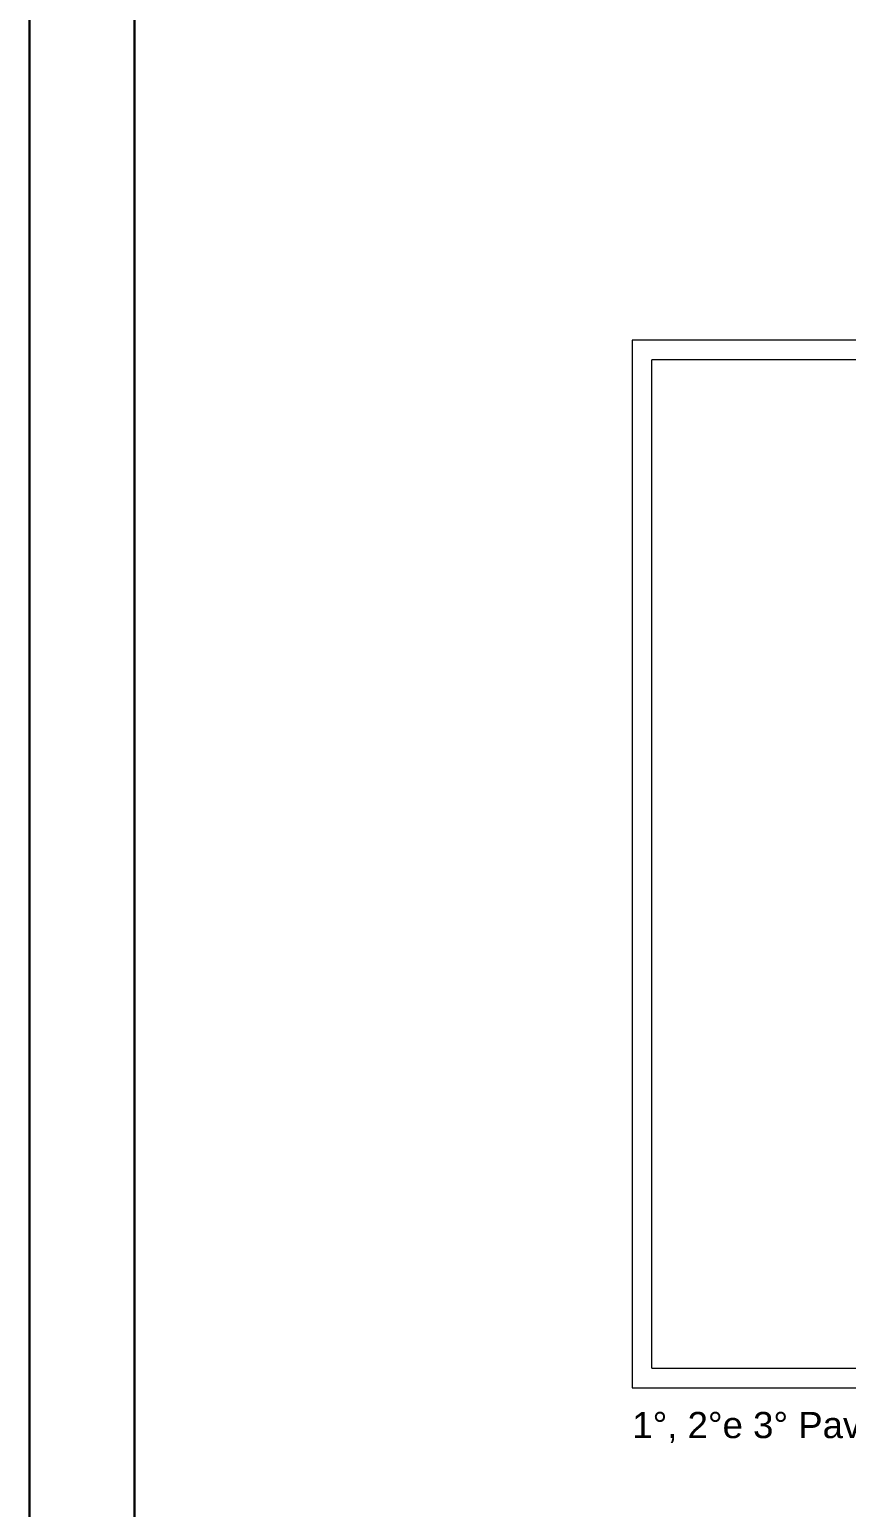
# Model space of a CAD drawing. Header units: millimetres. Extents: x -5 to 184, y -24 to 24.
# Drawn here: x -4.6 to 1.64, y -0.91 to 10.37 of the extents above; entities that cross this region are included whole.
import ezdxf

# ---------------------------------------------------------------- set-up
doc = ezdxf.new("R2010")
doc.units = ezdxf.units.MM
doc.layers.get('0').update_dxf_attribs({"lineweight": 30})
doc.layers.add('Edificação', color=251, linetype='Continuous', lineweight=20)
doc.layers.add('TEXTO', color=7, linetype='Continuous')
doc.styles.add('TEXTO_NOMEQUADRO', font='arial.ttf')

msp = doc.modelspace()

# ---------------------------------------------------------------- linework, layer by layer
for p, q in [((-4.601, -23.295), (-4.601, 23.305)), ((-3.801, -22.495), (-3.801, 22.505))]:
    msp.add_line(p, q)
at = {"layer": 'Edificação', "color": 252}
for p, q in [((0.15, 0.15), (0.15, 7.85)), ((2.1, 7.85), (0.15, 7.85)), ((0.15, 0.15), (2.1, 0.15))]:
    msp.add_line(p, q, dxfattribs=at)
msp.add_lwpolyline([(0, 0), (27, 0), (27, 8), (0, 8)], close=True, dxfattribs=at)

# ---------------------------------------------------------------- texts
at = {"layer": 'TEXTO', "insert": (0.001, -0.183), "char_height": 0.2, "width": 2.87016, "attachment_point": 1, "style": 'TEXTO_NOMEQUADRO'}
msp.add_mtext('1%%D, 2°e 3%%D Pavimento', dxfattribs=at)

doc.saveas('drawing.dxf')
